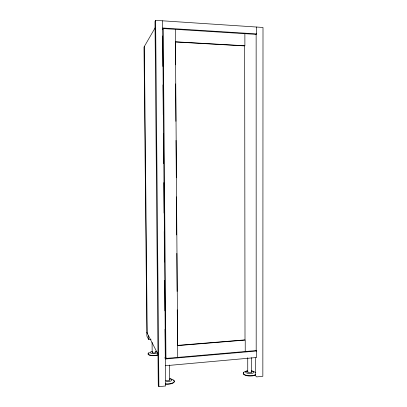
<?xml version="1.0" encoding="UTF-8"?>
<svg xmlns="http://www.w3.org/2000/svg" width="407" height="407" viewBox="0 0 407 407"><rect width="100%" height="100%" fill="white"/><g stroke="black" fill="none" stroke-linecap="round" stroke-linejoin="round"><path stroke-width="0.61" d="M255.418 357.819L255.418 375.61L256.654 376.907L262.846 376.292L263.003 27.462L155.622 20.35L155.001 21.469L158.262 385.226L158.888 386.65L165.664 385.973L162.632 20.813M155.164 27.752L143.997 47.07L146.871 336.034L148.565 339.407L151.089 339.209M162.546 29.625L163.217 28.566L256.14 34.392L256.186 350.559L165.944 358.425L165.273 357.193L165.038 329.258M255.769 34.559L256.619 33.908L256.619 27.04M165.496 365.735L256.654 357.494L256.654 351.007L255.825 350.254M164.769 357.743L166.031 357.631M256.654 351.007L165.44 358.974L164.993 358.15M177.64 345.604L245.223 340.079L245.233 351.516M175.453 41.794L244.887 45.757L244.877 33.684M162.688 27.997L256.619 33.908M146.835 332.483L158.145 354.492M155.622 20.35L158.888 386.65M152.076 342.409L152.172 352.513M148.53 335.78L148.565 339.407M148.158 354.019L148.163 354.293M144.368 46.429L147.212 333.216M175.366 29.324L177.727 357.397M175.483 64.825L175.315 41.972L244.668 45.92L245.009 339.886L177.503 345.395L177.249 309.849M175.62 83.867L175.89 121.317M176.028 140.364L176.297 177.813M176.435 196.856L176.709 234.946M176.842 253.352L177.116 291.443M169.485 365.023L169.602 380.036M163.217 28.566L165.944 358.425M162.597 35.974L162.851 66.443M163.004 84.854L163.253 114.688M163.411 133.735L163.66 163.573M163.818 182.616L164.072 213.09M164.225 231.497L164.479 261.971M164.632 280.377L164.886 310.851M251.633 357.697L251.638 372.069M247.736 357.656L247.751 372.029M155.281 351.989A1.745 0.565 -2.1 0 1 154.574 352.884L154.136 352.935A1.745 0.565 -2.1 0 1 152.391 352.716A1.745 0.565 -2.1 0 1 152.518 352.08M157.595 354.899A5.815 1.898 -2.1 0 1 149.903 355.062A5.815 1.898 -2.1 0 1 149.237 352.574M155.973 351.709A5.815 1.898 -2.1 0 1 156.878 351.821M157.601 355.179A5.815 1.903 -2.1 0 1 149.908 355.336A5.815 1.903 -2.1 0 1 149.242 352.849M157.382 352.701A3.719 1.206 -2.1 0 1 151.343 353.347A3.719 1.206 -2.1 0 1 152.401 351.333M155.225 351.216A3.719 1.206 -2.1 0 1 156.776 351.531M169.587 379.838A2.02 0.763 -1.8 0 1 168.422 380.687L167.918 380.759A2.02 0.763 -1.8 0 1 165.751 380.377M173.641 380.403A6.726 2.559 -1.8 0 1 172.614 383.267A6.726 2.559 -1.8 0 1 165.334 384.167M169.831 378.907A6.726 2.554 -1.8 0 1 173.937 382.061A6.726 2.554 -1.8 0 1 165.334 383.847M170.019 378.617A4.304 1.623 -1.8 0 1 171.428 380.662A4.304 1.623 -1.8 0 1 166.148 381.598M251.328 371.718A1.949 0.702 1.9 0 1 250.758 372.675L250.295 372.741A1.949 0.702 1.9 0 1 248.214 372.466A1.949 0.702 1.9 0 1 247.965 371.677M255.581 374.537A6.492 2.361 2 0 1 245.07 374.878A6.492 2.361 2 0 1 247.059 371.123M252.482 371.306A6.492 2.361 2 0 1 255.805 372.736M251.485 370.757A4.156 1.501 1.9 0 1 253.073 373.036A4.156 1.501 1.9 0 1 246.723 373.021A4.156 1.501 1.9 0 1 247.37 370.746M255.581 374.847A6.492 2.366 2 0 1 246.886 375.717A6.492 2.366 2 0 1 243.885 372.446"/></g></svg>
